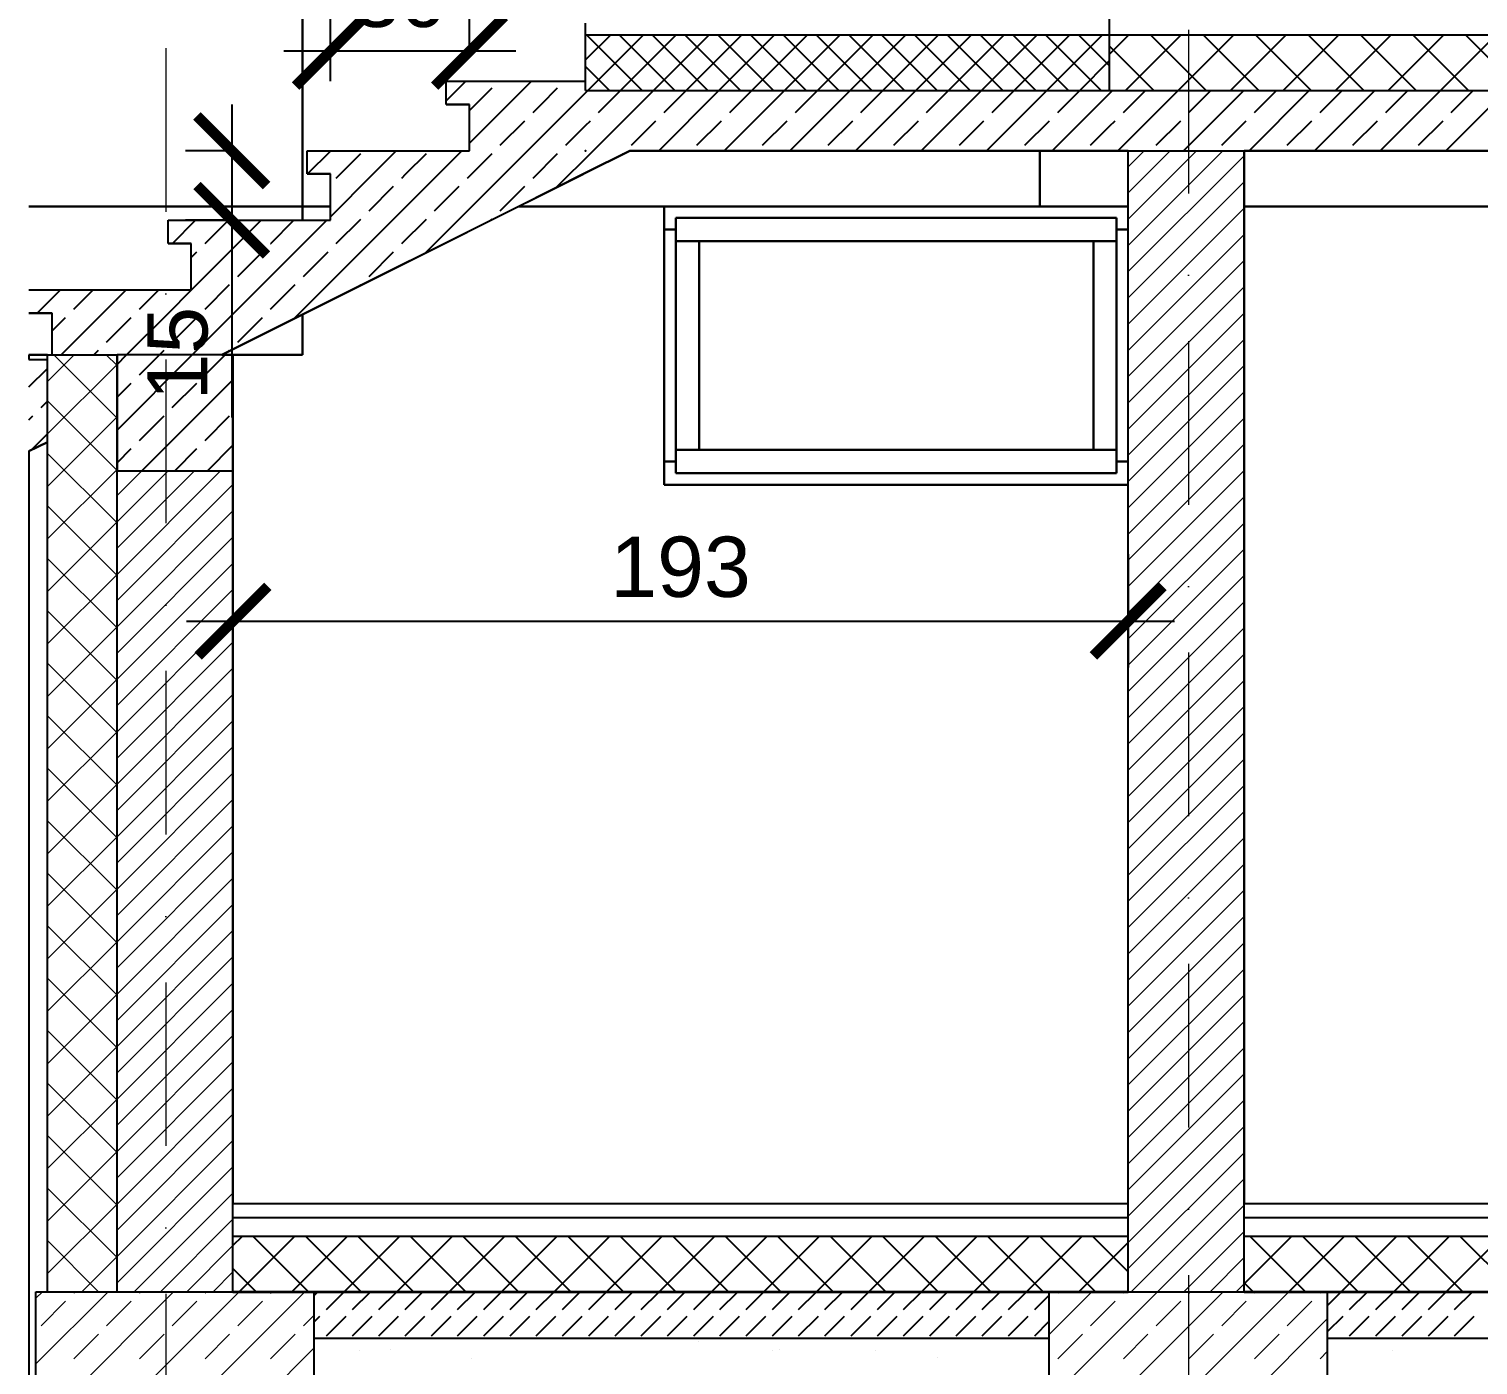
# Model space of a CAD drawing. Header units: millimetres. Extents: x 4647 to 73915, y -13612 to -8141.
# Drawn here: x 6410.4 to 6722.8, y -11368.4 to -11080.3 of the extents above; entities that cross this region are included whole.
import ezdxf
from ezdxf.enums import TextEntityAlignment as Align

# ---------------------------------------------------------------- set-up
doc = ezdxf.new("R2010")
doc.units = ezdxf.units.MM
doc.linetypes.add('Kropki i Kreski', pattern=[67.027776, 35.277777, -17.638888, 0, -14.111111])
for name, color, linetype in [('2D - Ogólne', 7, 'Continuous'), ('Columns', 7, 'Continuous'), ('Konstrukcja - Siatka mod', 7, 'Continuous'), ('Konstrukcja - wieńce', 7, 'Continuous'), ('Konstrukcja - Ściany zew', 7, 'Continuous'), ('Okna ArchiCADa', 7, 'Continuous'), ('Structural - Combined', 7, 'Continuous'), ('WIDOK', 7, 'Continuous')]:
    doc.layers.add(name, color=color, linetype=linetype)
doc.layers.add('a_wymiary', color=250, linetype='Continuous', lineweight=9)
doc.layers.add('Konstrukcja - Siatka mod_Nr_Pióra__1', color=7, linetype='Continuous', lineweight=5)
doc.layers.add('Konstrukcja - Siatka mod_Nr_Pióra__4', color=7, linetype='Continuous', lineweight=5, true_color=0x029e21)
doc.styles.add('GENERATED_STYLE_1', font='arialbd.ttf')
doc.styles.get("Standard").update_dxf_attribs({"font": 'arial.ttf'})
doc.dimstyles.new('1-100', dxfattribs={"dimtxt": 13, "dimasz": 15, "dimexe": 10, "dimexo": 20, "dimgap": 5, "dimtad": 1, "dimdec": 1, "dimrnd": 0.5, "dimtxsty": 'Standard', "dimblk": 'ARCHTICK', "dimcen": 0.09, "dimdle": 10, "dimadec": 0, "dimazin": 0, "dimtfac": 1, "dimtdec": 1, "dimtofl": 0, "dimtmove": 0, "dimatfit": 3, "dimfxl": 10, "dimfxlon": 1, "dimtolj": 1, "dimtzin": 0, "dimarcsym": 0})

# ---------------------------------------------------------------- blocks, each defined once
blk = doc.blocks.new('Standardowy znacznik siatki')
at = {"layer": 'Konstrukcja - Siatka mod_Nr_Pióra__4', "linetype": 'Kropki i Kreski'}
blk.add_line((272.51, 0), (1529.18, 0), dxfattribs=at)
at = {"layer": 'Konstrukcja - Siatka mod_Nr_Pióra__1', "style": 'GENERATED_STYLE_1'}
blk.add_attdef('AC_MarkerText_1', text='', height=18, dxfattribs=at).set_placement((-28.23, -13.29), align=Align.BOTTOM_LEFT)
blk = doc.blocks.new('Standardowy znacznik siatki_2')
at = {"layer": 'Konstrukcja - Siatka mod_Nr_Pióra__4', "linetype": 'Kropki i Kreski'}
blk.add_line((268.51, 0), (1533.18, 0), dxfattribs=at)
at = {"layer": 'Konstrukcja - Siatka mod_Nr_Pióra__1', "style": 'GENERATED_STYLE_1'}
blk.add_attdef('AC_MarkerText_1', text='', height=18, dxfattribs=at).set_placement((-28.89, -13.29), align=Align.BOTTOM_LEFT)
blk = doc.blocks.new('_ArchTick')
at = {"color": 0, "linetype": 'ByBlock', "const_width": 0.15}
blk.add_lwpolyline([(-0.5, -0.5), (0.5, 0.5)], dxfattribs=at)
blk = doc.blocks.new('*D846')
at = {"layer": 'a_wymiary', "color": 0, "lineweight": -2, "transparency": 16777216}
for p, q in [((6415.4, -11077.21), (6415.4, -11047.21)), ((6505.4, -11077.21), (6505.4, -11047.21)), ((6405.4, -11057.21), (6515.4, -11057.21))]:
    blk.add_line(p, q, dxfattribs=at)
at = {"layer": 'DEFPOINTS', "color": 0, "transparency": 16777216}
for p in [(6505.4, -11057.21), (6505.4, -11106.57), (6415.4, -11150.57)]:
    blk.add_point(p, dxfattribs=at)
at = {"layer": 'a_wymiary', "color": 0, "lineweight": -2, "transparency": 16777216, "xscale": 15, "yscale": 15, "zscale": 15, "rotation": 180}
blk.add_blockref('_ArchTick', (6415.4, -11057.21), dxfattribs=at)
at = {"layer": 'a_wymiary', "color": 0, "lineweight": -2, "transparency": 16777216, "xscale": 15, "yscale": 15, "zscale": 15}
blk.add_blockref('_ArchTick', (6505.4, -11057.21), dxfattribs=at)
at = {"layer": 'a_wymiary', "color": 0, "transparency": 16777216, "insert": (6460.4, -11045.57), "char_height": 13, "attachment_point": 5}
blk.add_mtext('\\A1;90', dxfattribs=at)
blk = doc.blocks.new('*D847')
at = {"layer": 'a_wymiary', "color": 0, "lineweight": -2, "transparency": 16777216}
for p, q in [((6377.37, -11081.57), (6377.37, -11146.57)), ((6397.37, -11091.57), (6367.37, -11091.57)), ((6390.4, -11136.57), (6367.37, -11136.57))]:
    blk.add_line(p, q, dxfattribs=at)
at = {"layer": 'DEFPOINTS', "color": 0, "transparency": 16777216}
for p in [(6500.4, -11091.57), (6377.37, -11136.57), (6410.4, -11136.57)]:
    blk.add_point(p, dxfattribs=at)
at = {"layer": 'a_wymiary', "color": 0, "lineweight": -2, "transparency": 16777216, "xscale": 15, "yscale": 15, "zscale": 15}
for p, rotation in [((6377.37, -11091.57), 90), ((6377.37, -11136.57), 270)]:
    blk.add_blockref('_ArchTick', p, dxfattribs=dict(at, rotation=rotation))
at = {"layer": 'a_wymiary', "color": 0, "transparency": 16777216, "insert": (6365.76, -11114.07), "char_height": 13, "attachment_point": 5, "rotation": 90}
blk.add_mtext('\\A1;45', dxfattribs=at)
blk = doc.blocks.new('*D848')
at = {"layer": 'a_wymiary', "color": 0, "lineweight": -2, "transparency": 16777216}
for p, q in [((6505.4, -11043.43), (6505.4, -11013.43)), ((6647.4, -11043.43), (6647.4, -11013.43)), ((6495.4, -11023.43), (6657.4, -11023.43))]:
    blk.add_line(p, q, dxfattribs=at)
at = {"layer": 'DEFPOINTS', "color": 0, "transparency": 16777216}
for p in [(6647.4, -11023.43), (6505.4, -11096.57), (6647.4, -11106.57)]:
    blk.add_point(p, dxfattribs=at)
at = {"layer": 'a_wymiary', "color": 0, "lineweight": -2, "transparency": 16777216, "xscale": 15, "yscale": 15, "zscale": 15, "rotation": 180}
blk.add_blockref('_ArchTick', (6505.4, -11023.43), dxfattribs=at)
at = {"layer": 'a_wymiary', "color": 0, "lineweight": -2, "transparency": 16777216, "xscale": 15, "yscale": 15, "zscale": 15}
blk.add_blockref('_ArchTick', (6647.4, -11023.43), dxfattribs=at)
at = {"layer": 'a_wymiary', "color": 0, "transparency": 16777216, "insert": (6576.4, -11011.91), "char_height": 13, "attachment_point": 5}
blk.add_mtext('\\A1;142', dxfattribs=at)
blk = doc.blocks.new('*D849')
at = {"layer": 'a_wymiary', "color": 0, "lineweight": -2, "transparency": 16777216}
for p, q in [((6647.4, -11193.57), (6647.4, -11218)), ((6454.4, -11195.57), (6454.4, -11218)), ((6444.4, -11208), (6657.4, -11208))]:
    blk.add_line(p, q, dxfattribs=at)
at = {"layer": 'DEFPOINTS', "color": 0, "transparency": 16777216}
for p in [(6647.4, -11173.57), (6454.4, -11175.57), (6647.4, -11208)]:
    blk.add_point(p, dxfattribs=at)
at = {"layer": 'a_wymiary', "color": 0, "lineweight": -2, "transparency": 16777216, "xscale": 15, "yscale": 15, "zscale": 15, "rotation": 180}
blk.add_blockref('_ArchTick', (6454.4, -11208), dxfattribs=at)
at = {"layer": 'a_wymiary', "color": 0, "lineweight": -2, "transparency": 16777216, "xscale": 15, "yscale": 15, "zscale": 15}
blk.add_blockref('_ArchTick', (6647.4, -11208), dxfattribs=at)
at = {"layer": 'a_wymiary', "color": 0, "transparency": 16777216, "insert": (6550.9, -11196.36), "char_height": 13, "attachment_point": 5}
blk.add_mtext('\\A1;193', dxfattribs=at)
blk = doc.blocks.new('*D850')
at = {"layer": 'a_wymiary', "color": 0, "lineweight": -2, "transparency": 16777216}
for p, q in [((6475.4, -11091.57), (6475.4, -11075.13)), ((6505.4, -11086.57), (6505.4, -11075.13)), ((6515.4, -11085.13), (6465.4, -11085.13))]:
    blk.add_line(p, q, dxfattribs=at)
at = {"layer": 'DEFPOINTS', "color": 0, "transparency": 16777216}
for p in [(6475.4, -11085.13), (6505.4, -11106.57), (6475.4, -11111.57)]:
    blk.add_point(p, dxfattribs=at)
at = {"layer": 'a_wymiary', "color": 0, "lineweight": -2, "transparency": 16777216, "xscale": 15, "yscale": 15, "zscale": 15, "rotation": 180}
blk.add_blockref('_ArchTick', (6475.4, -11085.13), dxfattribs=at)
at = {"layer": 'a_wymiary', "color": 0, "lineweight": -2, "transparency": 16777216, "xscale": 15, "yscale": 15, "zscale": 15}
blk.add_blockref('_ArchTick', (6505.4, -11085.13), dxfattribs=at)
at = {"layer": 'a_wymiary', "color": 0, "transparency": 16777216, "insert": (6490.4, -11073.48), "char_height": 13, "attachment_point": 5}
blk.add_mtext('\\A1;30', dxfattribs=at)
blk = doc.blocks.new('*D851')
at = {"layer": 'a_wymiary', "color": 0, "lineweight": -2, "transparency": 16777216}
for p, q in [((6454.14, -11096.57), (6454.14, -11121.57)), ((6454.14, -11106.57), (6444.14, -11106.57)), ((6454.14, -11121.57), (6444.14, -11121.57)), ((6454.14, -11121.57), (6454.14, -11164.06))]:
    blk.add_line(p, q, dxfattribs=at)
at = {"layer": 'DEFPOINTS', "color": 0, "transparency": 16777216}
for p in [(6470.4, -11106.57), (6454.14, -11121.57), (6470.4, -11121.57)]:
    blk.add_point(p, dxfattribs=at)
at = {"layer": 'a_wymiary', "color": 0, "lineweight": -2, "transparency": 16777216, "xscale": 15, "yscale": 15, "zscale": 15}
for p, rotation in [((6454.14, -11106.57), 90), ((6454.14, -11121.57), 270)]:
    blk.add_blockref('_ArchTick', p, dxfattribs=dict(at, rotation=rotation))
at = {"layer": 'a_wymiary', "color": 0, "transparency": 16777216, "insert": (6442.5, -11150.32), "char_height": 13, "attachment_point": 5, "rotation": 90}
blk.add_mtext('\\A1;15', dxfattribs=at)

msp = doc.modelspace()

# ---------------------------------------------------------------- linework, layer by layer
for p, q in [((6469.4, -11118.57), (6469.4, -11018.19)), ((6469.4, -11018.19), (6469.4, -11118.57)), ((6530.4, -11091.57), (6530.4, -11079.07)), ((6500.4, -11096.57), (6500.4, -11091.57)), ((6500.4, -11091.57), (6530.4, -11091.57)), ((6505.4, -11096.57), (6500.4, -11096.57)), ((6505.4, -11106.57), (6505.4, -11096.57)), ((6470.4, -11111.57), (6470.4, -11106.57)), ((6470.4, -11106.57), (6505.4, -11106.57)), ((6540, -11106.57), (6530.4, -11111.37)), ((6628.4, -11106.57), (6540, -11106.57)), ((6628.4, -11118.57), (6628.4, -11106.57)), ((6647.4, -11106.57), (6628.4, -11106.57)), ((6628.4, -11106.57), (6628.4, -11118.57)), ((6647.4, -11118.57), (6647.4, -11106.57)), ((7374.4, -11106.57), (6672.4, -11106.57)), ((6672.4, -11106.57), (6672.4, -11118.57)), ((6475.4, -11111.57), (6470.4, -11111.57)), ((6475.4, -11118.57), (6475.4, -11111.57)), ((6530.4, -11111.37), (6516, -11118.57)), ((6410.4, -11118.57), (6469.4, -11118.57)), ((6469.4, -11118.57), (6410.4, -11118.57)), ((6469.4, -11121.57), (6469.4, -11118.57)), ((6469.4, -11118.57), (6475.4, -11118.57)), ((6516, -11118.57), (6469.4, -11141.87)), ((6475.4, -11118.57), (6469.4, -11118.57)), ((6469.4, -11118.57), (6469.4, -11121.57)), ((6475.4, -11121.57), (6475.4, -11118.57)), ((6516, -11118.57), (6628.4, -11118.57)), ((6547.4, -11118.57), (6516, -11118.57)), ((6547.4, -11178.57), (6547.4, -11118.57)), ((6647.4, -11118.57), (6547.4, -11118.57)), ((6547.4, -11118.57), (6547.4, -11123.57)), ((6628.4, -11118.57), (6647.4, -11118.57)), ((6647.4, -11123.57), (6647.4, -11118.57)), ((6672.4, -11118.57), (7374.4, -11118.57)), ((6672.4, -11118.57), (6672.4, -11333.57)), ((6864.41, -11118.57), (6672.4, -11118.57)), ((6440.4, -11126.57), (6440.4, -11121.57)), ((6440.4, -11121.57), (6469.4, -11121.57)), ((6469.4, -11121.57), (6475.4, -11121.57)), ((6549.9, -11123.57), (6549.9, -11121.07)), ((6549.9, -11121.07), (6644.9, -11121.07)), ((6644.9, -11121.07), (6549.9, -11121.07)), ((6549.9, -11121.07), (6549.9, -11126.07)), ((6644.9, -11121.07), (6644.9, -11123.57)), ((6644.9, -11126.07), (6644.9, -11121.07)), ((6549.9, -11123.57), (6547.4, -11123.57)), ((6547.4, -11123.57), (6547.4, -11173.57)), ((6547.4, -11123.57), (6549.9, -11123.57)), ((6549.9, -11173.57), (6549.9, -11123.57)), ((6644.9, -11123.57), (6644.9, -11173.57)), ((6647.4, -11123.57), (6644.9, -11123.57)), ((6644.9, -11123.57), (6647.4, -11123.57)), ((6647.4, -11173.57), (6647.4, -11123.57)), ((6445.4, -11126.57), (6440.4, -11126.57)), ((6445.4, -11136.57), (6445.4, -11126.57)), ((6554.9, -11126.07), (6549.9, -11126.07)), ((6549.9, -11126.07), (6549.9, -11171.07)), ((6549.9, -11126.07), (6554.9, -11126.07)), ((6554.9, -11171.07), (6554.9, -11126.07)), ((6554.9, -11126.07), (6639.9, -11126.07)), ((6639.9, -11126.07), (6554.9, -11126.07)), ((6554.9, -11126.07), (6554.9, -11171.07)), ((6644.9, -11126.07), (6639.9, -11126.07)), ((6639.9, -11126.07), (6639.9, -11171.07)), ((6639.9, -11126.07), (6644.9, -11126.07)), ((6639.9, -11171.07), (6639.9, -11126.07)), ((6644.9, -11171.07), (6644.9, -11126.07)), ((6410.4, -11136.57), (6445.4, -11136.57)), ((6415.4, -11141.57), (6410.4, -11141.57)), ((6415.4, -11150.57), (6415.4, -11141.57)), ((6469.4, -11141.87), (6452, -11150.57)), ((6469.4, -11150.57), (6469.4, -11141.87)), ((6469.4, -11141.87), (6469.4, -11150.57)), ((6410.4, -11150.57), (6415.4, -11150.57)), ((6414.4, -11150.57), (6410.42, -11150.57)), ((6410.42, -11150.57), (6410.42, -11151.57)), ((6410.42, -11151.57), (6414.4, -11151.57)), ((6414.4, -11151.57), (6414.4, -11150.57)), ((6454.4, -11150.57), (6429.4, -11150.57)), ((6429.4, -11150.57), (6429.4, -11175.57)), ((6452, -11150.57), (6469.4, -11150.57)), ((6469.4, -11150.57), (6454.4, -11150.57)), ((6454.4, -11150.57), (6454.4, -11333.57)), ((6454.4, -11175.57), (6454.4, -11150.57)), ((6414.4, -11169.37), (6410.42, -11171.36)), ((6410.42, -11171.36), (6410.42, -11382.57)), ((6414.4, -11352.57), (6414.4, -11169.37)), ((6549.9, -11171.07), (6554.9, -11171.07)), ((6554.9, -11171.07), (6549.9, -11171.07)), ((6549.9, -11171.07), (6549.9, -11176.07)), ((6639.9, -11171.07), (6554.9, -11171.07)), ((6554.9, -11171.07), (6639.9, -11171.07)), ((6639.9, -11171.07), (6644.9, -11171.07)), ((6644.9, -11171.07), (6639.9, -11171.07)), ((6644.9, -11176.07), (6644.9, -11171.07)), ((6547.4, -11173.57), (6549.9, -11173.57)), ((6549.9, -11173.57), (6547.4, -11173.57)), ((6547.4, -11173.57), (6547.4, -11178.57)), ((6549.9, -11176.07), (6549.9, -11173.57)), ((6644.9, -11173.57), (6647.4, -11173.57)), ((6647.4, -11173.57), (6644.9, -11173.57)), ((6644.9, -11173.57), (6644.9, -11176.07)), ((6647.4, -11178.57), (6647.4, -11173.57)), ((6429.4, -11175.57), (6454.4, -11175.57)), ((6644.9, -11176.07), (6549.9, -11176.07)), ((6549.9, -11176.07), (6644.9, -11176.07)), ((6647.4, -11178.57), (6547.4, -11178.57)), ((6547.4, -11178.57), (6647.4, -11178.57)), ((6647.4, -11333.57), (6647.4, -11178.57)), ((6454.4, -11333.57), (6647.4, -11333.57)), ((6672.4, -11333.57), (7374.4, -11333.57)), ((6411.9, -11382.57), (6411.9, -11352.57)), ((6411.9, -11352.57), (6414.4, -11352.57))]:
    msp.add_line(p, q)
at = {"layer": '2D - Ogólne', "color": 251, "lineweight": 20}
msp.add_line((6530.4, -11091.57), (6530.4, -11079.07), dxfattribs=at)
at = {"layer": 'Columns', "color": 251, "lineweight": 15}
for p, q in [((6469.4, -11118.57), (6469.4, -11018.19)), ((6469.4, -11121.57), (6469.4, -11118.57)), ((6469.4, -11150.57), (6469.4, -11141.87)), ((6410.42, -11150.57), (6414.4, -11150.57)), ((6454.4, -11150.57), (6469.4, -11150.57))]:
    msp.add_line(p, q, dxfattribs=at)
at = {"layer": 'Konstrukcja - wieńce', "color": 132, "lineweight": 20}
for p, q in [((6647.4, -11118.57), (6628.4, -11118.57)), ((7374.4, -11118.57), (6672.4, -11118.57))]:
    msp.add_line(p, q, dxfattribs=at)
at = {"layer": 'Konstrukcja - wieńce', "linetype": 'Continuous'}
for p, q in [((6429.4, -11152.64), (6431.48, -11150.57)), ((6429.4, -11166.79), (6445.62, -11150.57)), ((6434.23, -11154.89), (6438.55, -11150.57)), ((6448.38, -11154.89), (6452.69, -11150.57)), ((6434.77, -11175.57), (6454.4, -11155.93)), ((6429.4, -11159.72), (6432.47, -11156.65)), ((6441.31, -11161.96), (6446.61, -11156.65)), ((6434.23, -11169.03), (6439.54, -11163.72)), ((6448.38, -11169.03), (6453.68, -11163.72)), ((6429.4, -11173.86), (6432.47, -11170.8)), ((6441.84, -11175.57), (6446.61, -11170.8)), ((6448.91, -11175.57), (6454.4, -11170.07))]:
    msp.add_line(p, q, dxfattribs=at)
at = {"layer": 'Konstrukcja - wieńce'}
for p, q in [((6429.4, -11175.57), (6429.4, -11150.57)), ((6452, -11150.57), (6454.4, -11150.57)), ((6454.4, -11175.57), (6454.4, -11150.57)), ((6429.4, -11175.57), (6454.4, -11175.57))]:
    msp.add_line(p, q, dxfattribs=at)
at = {"layer": 'Konstrukcja - Ściany zew', "color": 251, "lineweight": 15}
for p, q in [((6628.4, -11118.57), (6628.4, -11106.57)), ((6469.4, -11118.57), (6475.4, -11118.57)), ((6516, -11118.57), (6628.4, -11118.57))]:
    msp.add_line(p, q, dxfattribs=at)
at = {"layer": 'Konstrukcja - Ściany zew', "color": 251, "linetype": 'Continuous', "lineweight": 15}
for p, q in [((6647.4, -11110.01), (6650.84, -11106.57)), ((6647.4, -11115.67), (6656.5, -11106.57)), ((6647.4, -11121.33), (6662.16, -11106.57)), ((6647.4, -11126.98), (6667.81, -11106.57)), ((6647.4, -11132.64), (6672.4, -11107.64)), ((6647.4, -11138.3), (6672.4, -11113.3)), ((6647.4, -11143.95), (6672.4, -11118.95)), ((6647.4, -11149.61), (6672.4, -11124.61)), ((6647.4, -11155.27), (6672.4, -11130.27)), ((6647.4, -11160.92), (6672.4, -11135.92)), ((6647.4, -11166.58), (6672.4, -11141.58)), ((6647.4, -11172.24), (6672.4, -11147.24)), ((6414.4, -11156.33), (6420.17, -11150.57)), ((6414.4, -11167.64), (6429.4, -11152.64)), ((6429.4, -11164.2), (6415.78, -11150.57)), ((6429.4, -11152.88), (6427.09, -11150.57)), ((6647.4, -11177.89), (6672.4, -11152.89)), ((6647.4, -11183.55), (6672.4, -11158.55)), ((6429.4, -11175.51), (6414.4, -11160.51)), ((6414.4, -11178.96), (6429.4, -11163.96)), ((6647.4, -11189.21), (6672.4, -11164.21)), ((6429.4, -11186.83), (6414.4, -11171.83)), ((6647.4, -11194.86), (6672.4, -11169.86)), ((6414.4, -11190.27), (6429.4, -11175.27)), ((6429.4, -11180.93), (6434.77, -11175.57)), ((6429.4, -11186.59), (6440.42, -11175.57)), ((6429.4, -11192.24), (6446.08, -11175.57)), ((6429.4, -11197.9), (6451.74, -11175.57)), ((6647.4, -11200.52), (6672.4, -11175.52)), ((6429.4, -11203.56), (6454.4, -11178.56)), ((6647.4, -11206.18), (6672.4, -11181.18)), ((6429.4, -11198.14), (6414.4, -11183.14)), ((6429.4, -11209.21), (6454.4, -11184.21)), ((6414.4, -11201.59), (6429.4, -11186.59)), ((6647.4, -11211.84), (6672.4, -11186.84)), ((6429.4, -11214.87), (6454.4, -11189.87)), ((6647.4, -11217.49), (6672.4, -11192.49)), ((6429.4, -11209.45), (6414.4, -11194.45)), ((6429.4, -11220.53), (6454.4, -11195.53)), ((6414.4, -11212.9), (6429.4, -11197.9)), ((6647.4, -11223.15), (6672.4, -11198.15)), ((6429.4, -11226.18), (6454.4, -11201.18)), ((6429.4, -11220.77), (6414.4, -11205.77)), ((6647.4, -11228.81), (6672.4, -11203.81)), ((6414.4, -11224.21), (6429.4, -11209.21)), ((6429.4, -11231.84), (6454.4, -11206.84)), ((6647.4, -11234.46), (6672.4, -11209.46)), ((6429.4, -11237.5), (6454.4, -11212.5)), ((6647.4, -11240.12), (6672.4, -11215.12)), ((6429.4, -11232.08), (6414.4, -11217.08)), ((6429.4, -11243.15), (6454.4, -11218.15)), ((6414.4, -11235.53), (6429.4, -11220.53)), ((6647.4, -11245.78), (6672.4, -11220.78)), ((6429.4, -11248.81), (6454.4, -11223.81)), ((6429.4, -11243.39), (6414.4, -11228.39)), ((6647.4, -11251.43), (6672.4, -11226.43)), ((6429.4, -11254.47), (6454.4, -11229.47)), ((6414.4, -11246.84), (6429.4, -11231.84)), ((6647.4, -11257.09), (6672.4, -11232.09)), ((6429.4, -11260.12), (6454.4, -11235.12)), ((6647.4, -11262.75), (6672.4, -11237.75)), ((6429.4, -11254.71), (6414.4, -11239.71)), ((6429.4, -11265.78), (6454.4, -11240.78)), ((6414.4, -11258.15), (6429.4, -11243.15)), ((6647.4, -11268.4), (6672.4, -11243.4)), ((6429.4, -11271.44), (6454.4, -11246.44)), ((6647.4, -11274.06), (6672.4, -11249.06)), ((6429.4, -11266.02), (6414.4, -11251.02)), ((6429.4, -11277.1), (6454.4, -11252.1)), ((6414.4, -11269.47), (6429.4, -11254.47)), ((6647.4, -11279.72), (6672.4, -11254.72)), ((6429.4, -11282.75), (6454.4, -11257.75)), ((6429.4, -11277.34), (6414.4, -11262.34)), ((6647.4, -11285.37), (6672.4, -11260.37)), ((6414.4, -11280.78), (6429.4, -11265.78)), ((6429.4, -11288.41), (6454.4, -11263.41)), ((6647.4, -11291.03), (6672.4, -11266.03)), ((6429.4, -11294.07), (6454.4, -11269.07)), ((6647.4, -11296.69), (6672.4, -11271.69)), ((6429.4, -11288.65), (6414.4, -11273.65)), ((6429.4, -11299.72), (6454.4, -11274.72)), ((6414.4, -11292.1), (6429.4, -11277.1)), ((6647.4, -11302.34), (6672.4, -11277.34)), ((6429.4, -11305.38), (6454.4, -11280.38)), ((6647.4, -11308), (6672.4, -11283)), ((6429.4, -11299.96), (6414.4, -11284.96)), ((6429.4, -11311.04), (6454.4, -11286.04)), ((6414.4, -11303.41), (6429.4, -11288.41)), ((6647.4, -11313.66), (6672.4, -11288.66)), ((6429.4, -11316.69), (6454.4, -11291.69)), ((6429.4, -11311.28), (6414.4, -11296.28)), ((6647.4, -11319.32), (6672.4, -11294.32)), ((6414.4, -11314.72), (6429.4, -11299.72)), ((6429.4, -11322.35), (6454.4, -11297.35)), ((6647.4, -11324.97), (6672.4, -11299.97)), ((6429.4, -11328.01), (6454.4, -11303.01)), ((6647.4, -11330.63), (6672.4, -11305.63)), ((6429.4, -11322.59), (6414.4, -11307.59)), ((6429.4, -11333.66), (6454.4, -11308.66)), ((6414.4, -11326.04), (6429.4, -11311.04)), ((6647.4, -11336.29), (6672.4, -11311.29)), ((6429.4, -11339.32), (6454.4, -11314.32)), ((6429.4, -11333.9), (6414.4, -11318.9)), ((6647.4, -11341.94), (6672.4, -11316.94)), ((6429.4, -11344.98), (6454.4, -11319.98)), ((6414.4, -11337.35), (6429.4, -11322.35)), ((6647.4, -11347.6), (6672.4, -11322.6)), ((6429.4, -11350.63), (6454.4, -11325.63)), ((6648.09, -11352.57), (6672.4, -11328.26)), ((6429.4, -11345.22), (6414.4, -11330.22)), ((6433.13, -11352.57), (6454.4, -11331.29)), ((6414.4, -11348.66), (6429.4, -11333.66)), ((6653.74, -11352.57), (6672.4, -11333.91)), ((6438.78, -11352.57), (6454.4, -11336.95)), ((6659.4, -11352.57), (6672.4, -11339.57)), ((6425.44, -11352.57), (6414.4, -11341.53)), ((6444.44, -11352.57), (6454.4, -11342.61)), ((6421.81, -11352.57), (6429.4, -11344.98)), ((6665.06, -11352.57), (6672.4, -11345.23)), ((6450.1, -11352.57), (6454.4, -11348.26)), ((6411.9, -11353.99), (6413.33, -11352.57)), ((6411.9, -11368.13), (6427.47, -11352.57)), ((6411.9, -11382.28), (6441.61, -11352.57)), ((6420.09, -11352.88), (6420.4, -11352.57)), ((6425.75, -11382.57), (6455.75, -11352.57)), ((6434.23, -11352.88), (6434.54, -11352.57)), ((6439.9, -11382.57), (6469.9, -11352.57)), ((6448.38, -11352.88), (6448.68, -11352.57)), ((6462.52, -11352.88), (6462.83, -11352.57)), ((6630.39, -11361.78), (6639.6, -11352.57)), ((6630.39, -11375.92), (6653.74, -11352.57)), ((6632.22, -11352.88), (6632.53, -11352.57)), ((6637.89, -11382.57), (6667.89, -11352.57)), ((6646.37, -11352.88), (6646.67, -11352.57)), ((6652.03, -11382.57), (6682.03, -11352.57)), ((6660.51, -11352.88), (6660.82, -11352.57)), ((6670.72, -11352.57), (6672.4, -11350.88)), ((6674.65, -11352.88), (6674.96, -11352.57)), ((6688.79, -11352.88), (6689.1, -11352.57)), ((6413.02, -11359.95), (6418.32, -11354.64)), ((6427.16, -11359.95), (6432.47, -11354.64)), ((6441.31, -11359.95), (6446.61, -11354.64)), ((6455.45, -11359.95), (6460.75, -11354.64)), ((6630.39, -11354.71), (6630.46, -11354.64)), ((6639.3, -11359.95), (6644.6, -11354.64)), ((6653.44, -11359.95), (6658.74, -11354.64)), ((6667.58, -11359.95), (6672.88, -11354.64)), ((6681.72, -11359.95), (6687.03, -11354.64)), ((6469.59, -11359.95), (6471.9, -11357.63)), ((6666.17, -11382.57), (6690.39, -11358.35)), ((6420.09, -11367.02), (6425.4, -11361.71)), ((6434.23, -11367.02), (6439.54, -11361.71)), ((6448.38, -11367.02), (6453.68, -11361.71)), ((6462.52, -11367.02), (6467.82, -11361.71)), ((6632.22, -11367.02), (6637.53, -11361.71)), ((6646.37, -11367.02), (6651.67, -11361.71)), ((6660.51, -11367.02), (6665.81, -11361.71)), ((6674.65, -11367.02), (6679.95, -11361.71)), ((6454.04, -11382.57), (6471.9, -11364.7)), ((6688.79, -11367.02), (6690.39, -11365.42))]:
    msp.add_line(p, q, dxfattribs=at)
at = {"layer": 'Konstrukcja - Ściany zew'}
for p, q in [((6647.4, -11106.57), (6672.4, -11106.57)), ((6647.4, -11352.57), (6647.4, -11106.57)), ((6672.4, -11352.57), (6672.4, -11106.57)), ((6414.4, -11150.57), (6429.4, -11150.57)), ((6414.4, -11352.57), (6414.4, -11150.57)), ((6429.4, -11175.57), (6429.4, -11150.57)), ((6429.4, -11352.57), (6429.4, -11150.57)), ((6429.4, -11175.57), (6429.4, -11150.57)), ((6429.4, -11175.57), (6454.4, -11175.57)), ((6429.4, -11352.57), (6429.4, -11175.57)), ((6454.4, -11352.57), (6454.4, -11175.57)), ((6411.9, -11382.57), (6411.9, -11352.57)), ((6411.9, -11352.57), (6471.9, -11352.57)), ((6414.4, -11352.57), (6429.4, -11352.57)), ((6429.4, -11352.57), (6454.4, -11352.57)), ((6471.9, -11382.57), (6471.9, -11352.57)), ((6630.39, -11352.57), (6690.39, -11352.57)), ((6630.39, -11382.57), (6630.39, -11352.57)), ((6647.4, -11352.57), (6672.4, -11352.57)), ((6690.39, -11382.57), (6690.39, -11352.57))]:
    msp.add_line(p, q, dxfattribs=at)
at = {"layer": 'Okna ArchiCADa', "color": 251, "lineweight": 15}
for p, q in [((6547.4, -11178.57), (6547.4, -11118.57)), ((6647.4, -11178.57), (6547.4, -11178.57))]:
    msp.add_line(p, q, dxfattribs=at)
at = {"layer": 'Okna ArchiCADa', "color": 30, "lineweight": 18}
for p, q in [((6549.9, -11126.07), (6549.9, -11121.07)), ((6549.9, -11121.07), (6644.9, -11121.07)), ((6644.9, -11121.07), (6644.9, -11126.07)), ((6549.9, -11171.07), (6549.9, -11126.07)), ((6639.9, -11126.07), (6554.9, -11126.07)), ((6554.9, -11126.07), (6554.9, -11171.07)), ((6639.9, -11171.07), (6639.9, -11126.07)), ((6644.9, -11126.07), (6644.9, -11171.07)), ((6549.9, -11176.07), (6549.9, -11171.07)), ((6554.9, -11171.07), (6639.9, -11171.07)), ((6644.9, -11171.07), (6644.9, -11176.07)), ((6644.9, -11176.07), (6549.9, -11176.07))]:
    msp.add_line(p, q, dxfattribs=at)
at = {"layer": 'Structural - Combined', "linetype": 'Continuous'}
for p, q in [((6500.4, -11095.79), (6504.62, -11091.57)), ((6506.69, -11096.57), (6510.25, -11093.01)), ((6513.77, -11096.57), (6518.77, -11091.57)), ((6520.84, -11096.57), (6524.39, -11093.01)), ((6527.91, -11096.57), (6530.4, -11094.07)), ((6495.81, -11128.66), (6527.91, -11096.57)), ((6505.4, -11104.93), (6513.77, -11096.57)), ((6505.4, -11097.86), (6506.69, -11096.57)), ((6519.09, -11098.32), (6520.84, -11096.57)), ((6512.02, -11105.39), (6517.32, -11100.09)), ((6526.16, -11105.39), (6530.4, -11101.14)), ((6470.48, -11111.57), (6475.48, -11106.57)), ((6484.62, -11111.57), (6489.62, -11106.57)), ((6498.77, -11111.57), (6503.77, -11106.57)), ((6524.1, -11114.52), (6532.05, -11106.57)), ((6477.55, -11111.57), (6481.96, -11107.16)), ((6491.69, -11111.57), (6496.11, -11107.16)), ((6504.95, -11112.46), (6510.25, -11107.16)), ((6519.09, -11112.46), (6524.39, -11107.16)), ((6538.24, -11107.45), (6538.53, -11107.16)), ((6467.53, -11142.8), (6498.77, -11111.57)), ((6475.4, -11120.79), (6484.62, -11111.57)), ((6476.66, -11112.46), (6477.55, -11111.57)), ((6490.8, -11112.46), (6491.69, -11111.57)), ((6483.73, -11119.53), (6489.04, -11114.23)), ((6497.87, -11119.53), (6503.18, -11114.23)), ((6512.02, -11119.53), (6517.32, -11114.23)), ((6441.34, -11126.57), (6446.34, -11121.57)), ((6448.41, -11126.57), (6453.41, -11121.57)), ((6455.48, -11126.57), (6460.48, -11121.57)), ((6462.55, -11126.57), (6467.55, -11121.57)), ((6469.62, -11126.57), (6474.62, -11121.57)), ((6476.66, -11126.6), (6481.96, -11121.3)), ((6490.8, -11126.6), (6496.11, -11121.3)), ((6509.96, -11121.59), (6510.25, -11121.3)), ((6445.4, -11136.64), (6455.48, -11126.57)), ((6445.4, -11129.57), (6446.61, -11128.37)), ((6445.62, -11150.57), (6469.62, -11126.57)), ((6448.38, -11126.6), (6448.41, -11126.57)), ((6455.45, -11133.67), (6460.75, -11128.37)), ((6462.52, -11126.6), (6462.55, -11126.57)), ((6469.59, -11133.67), (6474.89, -11128.37)), ((6483.73, -11133.67), (6489.04, -11128.37)), ((6412.2, -11141.57), (6417.2, -11136.57)), ((6420.09, -11140.74), (6424.27, -11136.57)), ((6426.34, -11141.57), (6431.34, -11136.57)), ((6434.23, -11140.74), (6438.41, -11136.57)), ((6440.48, -11141.57), (6445.4, -11136.64)), ((6448.38, -11140.74), (6453.68, -11135.44)), ((6462.52, -11140.74), (6467.82, -11135.44)), ((6481.67, -11135.73), (6481.96, -11135.44)), ((6415.4, -11145.43), (6418.32, -11142.51)), ((6417.34, -11150.57), (6426.34, -11141.57)), ((6427.16, -11147.81), (6432.47, -11142.51)), ((6431.48, -11150.57), (6440.48, -11141.57)), ((6441.31, -11147.81), (6446.61, -11142.51)), ((6455.45, -11147.81), (6460.75, -11142.51)), ((6424.41, -11150.57), (6425.4, -11149.58)), ((6438.55, -11150.57), (6439.54, -11149.58)), ((6453.39, -11149.88), (6453.68, -11149.58)), ((6410.4, -11157.5), (6414.4, -11153.5)), ((6413.02, -11161.96), (6414.4, -11160.57)), ((6410.4, -11164.57), (6411.25, -11163.72)), ((6410.96, -11171.09), (6414.4, -11167.64))]:
    msp.add_line(p, q, dxfattribs=at)
at = {"layer": 'Structural - Combined'}
for p, q in [((6500.4, -11091.57), (6530.4, -11091.57)), ((6500.4, -11096.57), (6500.4, -11091.57)), ((6530.4, -11093.57), (6530.4, -11091.57)), ((6500.4, -11096.57), (6505.4, -11096.57)), ((6505.4, -11106.57), (6505.4, -11096.57)), ((6470.4, -11106.57), (6505.4, -11106.57)), ((6470.4, -11111.57), (6470.4, -11106.57)), ((6539.7, -11106.72), (6540, -11106.57)), ((6530.4, -11111.37), (6539.7, -11106.72)), ((6470.4, -11111.57), (6475.4, -11111.57)), ((6475.4, -11121.57), (6475.4, -11111.57)), ((6505.4, -11123.87), (6529.61, -11111.76)), ((6529.61, -11111.76), (6530.4, -11111.37)), ((6440.4, -11121.57), (6475.4, -11121.57)), ((6440.4, -11126.57), (6440.4, -11121.57)), ((6475.4, -11138.87), (6504.45, -11124.34)), ((6504.45, -11124.34), (6505.4, -11123.87)), ((6440.4, -11126.57), (6445.4, -11126.57)), ((6445.4, -11136.57), (6445.4, -11126.57)), ((6410.4, -11136.57), (6445.4, -11136.57)), ((6452, -11150.57), (6474.45, -11139.34)), ((6474.45, -11139.34), (6475.4, -11138.87)), ((6410.4, -11141.57), (6415.4, -11141.57)), ((6415.4, -11150.57), (6415.4, -11141.57)), ((6410.4, -11151.57), (6414.4, -11151.57)), ((6414.4, -11169.37), (6414.4, -11151.57)), ((6415.4, -11150.57), (6429.4, -11150.57)), ((6410.4, -11171.37), (6414.4, -11169.37))]:
    msp.add_line(p, q, dxfattribs=at)
at = {"layer": 'WIDOK'}
for p, q in [((6643.4, -11081.57), (6643.4, -11076.07)), ((6530.4, -11081.57), (6530.4, -11079.07)), ((6530.4, -11093.57), (6530.4, -11081.57)), ((6530.4, -11081.57), (6643.4, -11081.57)), ((6530.4, -11081.57), (6643.4, -11081.57)), ((6643.4, -11081.57), (6643.4, -11079.07)), ((6643.4, -11093.57), (6643.4, -11081.57)), ((6643.4, -11081.57), (6827.4, -11081.57)), ((6643.4, -11081.57), (6827.4, -11081.57)), ((6643.4, -11093.57), (6643.4, -11081.57)), ((6530.4, -11093.57), (6643.4, -11093.57)), ((6530.4, -11093.57), (6643.4, -11093.57)), ((6643.4, -11093.57), (6827.4, -11093.57)), ((6643.4, -11093.57), (7374.4, -11093.57)), ((6540, -11106.57), (6643.4, -11106.57)), ((6643.4, -11106.57), (7374.4, -11106.57)), ((6454.4, -11333.57), (6647.4, -11333.57)), ((6454.4, -11336.57), (6454.4, -11333.57)), ((6647.4, -11336.57), (6647.4, -11333.57)), ((6672.4, -11333.57), (7410.4, -11333.57)), ((6672.4, -11336.57), (6672.4, -11333.57)), ((6454.4, -11340.57), (6454.4, -11336.57)), ((6454.4, -11336.57), (6647.4, -11336.57)), ((6454.4, -11336.57), (6647.4, -11336.57)), ((6647.4, -11340.57), (6647.4, -11336.57)), ((6672.4, -11340.57), (6672.4, -11336.57)), ((6672.4, -11336.57), (7410.4, -11336.57)), ((6672.4, -11336.57), (7410.4, -11336.57)), ((6454.4, -11340.57), (6647.4, -11340.57)), ((6454.4, -11352.57), (6454.4, -11340.57)), ((6454.4, -11340.57), (6647.4, -11340.57)), ((6647.4, -11352.57), (6647.4, -11340.57)), ((6672.4, -11340.57), (7410.4, -11340.57)), ((6672.4, -11352.57), (6672.4, -11340.57)), ((6672.4, -11340.57), (7410.4, -11340.57)), ((6471.9, -11352.57), (6630.39, -11352.57)), ((6471.9, -11362.57), (6471.9, -11352.57)), ((6630.39, -11362.57), (6630.39, -11352.57)), ((6690.39, -11352.57), (7356.9, -11352.57)), ((6690.39, -11362.57), (6690.39, -11352.57)), ((6471.9, -11362.57), (6630.39, -11362.57)), ((6471.9, -11382.57), (6471.9, -11362.57)), ((6471.9, -11362.57), (6630.39, -11362.57)), ((6630.39, -11382.57), (6630.39, -11362.57)), ((6690.39, -11362.57), (7356.9, -11362.57)), ((6690.39, -11382.57), (6690.39, -11362.57)), ((6690.39, -11362.57), (7356.9, -11362.57))]:
    msp.add_line(p, q, dxfattribs=at)
at = {"layer": 'WIDOK', "linetype": 'Continuous'}
for p, q in [((6530.4, -11087), (6535.84, -11081.57)), ((6542.62, -11093.57), (6530.62, -11081.57)), ((6530.91, -11093.57), (6542.91, -11081.57)), ((6549.69, -11093.57), (6537.69, -11081.57)), ((6537.98, -11093.57), (6549.98, -11081.57)), ((6556.77, -11093.57), (6544.77, -11081.57)), ((6545.05, -11093.57), (6557.05, -11081.57)), ((6563.84, -11093.57), (6551.84, -11081.57)), ((6552.12, -11093.57), (6564.12, -11081.57)), ((6570.91, -11093.57), (6558.91, -11081.57)), ((6559.19, -11093.57), (6571.19, -11081.57)), ((6577.98, -11093.57), (6565.98, -11081.57)), ((6566.26, -11093.57), (6578.26, -11081.57)), ((6585.05, -11093.57), (6573.05, -11081.57)), ((6573.33, -11093.57), (6585.33, -11081.57)), ((6592.12, -11093.57), (6580.12, -11081.57)), ((6580.4, -11093.57), (6592.4, -11081.57)), ((6599.19, -11093.57), (6587.19, -11081.57)), ((6587.48, -11093.57), (6599.48, -11081.57)), ((6606.26, -11093.57), (6594.26, -11081.57)), ((6594.55, -11093.57), (6606.55, -11081.57)), ((6613.33, -11093.57), (6601.33, -11081.57)), ((6601.62, -11093.57), (6613.62, -11081.57)), ((6620.4, -11093.57), (6608.4, -11081.57)), ((6608.69, -11093.57), (6620.69, -11081.57)), ((6627.48, -11093.57), (6615.48, -11081.57)), ((6615.76, -11093.57), (6627.76, -11081.57)), ((6634.55, -11093.57), (6622.55, -11081.57)), ((6622.83, -11093.57), (6634.83, -11081.57)), ((6641.62, -11093.57), (6629.62, -11081.57)), ((6629.9, -11093.57), (6641.9, -11081.57)), ((6643.4, -11088.28), (6636.69, -11081.57)), ((6643.4, -11085.73), (6647.56, -11081.57)), ((6646.87, -11093.57), (6658.87, -11081.57)), ((6664.25, -11093.57), (6652.25, -11081.57)), ((6658.19, -11093.57), (6670.19, -11081.57)), ((6675.56, -11093.57), (6663.56, -11081.57)), ((6669.5, -11093.57), (6681.5, -11081.57)), ((6686.87, -11093.57), (6674.87, -11081.57)), ((6680.81, -11093.57), (6692.81, -11081.57)), ((6698.19, -11093.57), (6686.19, -11081.57)), ((6692.13, -11093.57), (6704.13, -11081.57)), ((6709.5, -11093.57), (6697.5, -11081.57)), ((6703.44, -11093.57), (6715.44, -11081.57)), ((6720.81, -11093.57), (6708.81, -11081.57)), ((6714.75, -11093.57), (6726.75, -11081.57)), ((6732.13, -11093.57), (6720.13, -11081.57)), ((6652.93, -11093.57), (6643.4, -11084.04)), ((6636.97, -11093.57), (6643.4, -11087.14)), ((6535.55, -11093.57), (6530.4, -11088.42)), ((6530.4, -11094.07), (6530.91, -11093.57)), ((6532.05, -11106.57), (6545.05, -11093.57)), ((6533.23, -11098.32), (6537.98, -11093.57)), ((6546.19, -11106.57), (6559.19, -11093.57)), ((6547.37, -11098.32), (6552.12, -11093.57)), ((6560.33, -11106.57), (6573.33, -11093.57)), ((6561.51, -11098.32), (6566.26, -11093.57)), ((6574.48, -11106.57), (6587.48, -11093.57)), ((6575.66, -11098.32), (6580.4, -11093.57)), ((6588.62, -11106.57), (6601.62, -11093.57)), ((6589.8, -11098.32), (6594.55, -11093.57)), ((6602.76, -11106.57), (6615.76, -11093.57)), ((6603.94, -11098.32), (6608.69, -11093.57)), ((6616.9, -11106.57), (6629.9, -11093.57)), ((6618.08, -11098.32), (6622.83, -11093.57)), ((6632.22, -11098.32), (6636.97, -11093.57)), ((6643.4, -11094.21), (6644.04, -11093.57)), ((6645.19, -11106.57), (6658.19, -11093.57)), ((6646.37, -11098.32), (6651.12, -11093.57)), ((6659.33, -11106.57), (6672.33, -11093.57)), ((6660.51, -11098.32), (6665.26, -11093.57)), ((6673.47, -11106.57), (6686.47, -11093.57)), ((6674.65, -11098.32), (6679.4, -11093.57)), ((6687.61, -11106.57), (6700.61, -11093.57)), ((6688.79, -11098.32), (6693.54, -11093.57)), ((6701.75, -11106.57), (6714.75, -11093.57)), ((6702.94, -11098.32), (6707.68, -11093.57)), ((6715.9, -11106.57), (6728.9, -11093.57)), ((6717.08, -11098.32), (6721.83, -11093.57)), ((6631.04, -11106.57), (6643.4, -11094.21)), ((6530.4, -11101.14), (6531.46, -11100.09)), ((6540.3, -11105.39), (6545.6, -11100.09)), ((6554.44, -11105.39), (6559.75, -11100.09)), ((6568.58, -11105.39), (6573.89, -11100.09)), ((6582.73, -11105.39), (6588.03, -11100.09)), ((6596.87, -11105.39), (6602.17, -11100.09)), ((6611.01, -11105.39), (6616.31, -11100.09)), ((6625.15, -11105.39), (6630.46, -11100.09)), ((6643.4, -11101.28), (6644.6, -11100.09)), ((6653.44, -11105.39), (6658.74, -11100.09)), ((6667.58, -11105.39), (6672.88, -11100.09)), ((6681.72, -11105.39), (6687.03, -11100.09)), ((6695.86, -11105.39), (6701.17, -11100.09)), ((6710.01, -11105.39), (6715.31, -11100.09)), ((6639.3, -11105.39), (6643.4, -11101.28)), ((6454.4, -11342.61), (6456.44, -11340.57)), ((6455.75, -11352.57), (6467.75, -11340.57)), ((6470.7, -11352.57), (6458.7, -11340.57)), ((6467.07, -11352.57), (6479.07, -11340.57)), ((6482.01, -11352.57), (6470.01, -11340.57)), ((6478.38, -11352.57), (6490.38, -11340.57)), ((6493.32, -11352.57), (6481.32, -11340.57)), ((6489.7, -11352.57), (6501.7, -11340.57)), ((6504.64, -11352.57), (6492.64, -11340.57)), ((6501.01, -11352.57), (6513.01, -11340.57)), ((6515.95, -11352.57), (6503.95, -11340.57)), ((6512.32, -11352.57), (6524.32, -11340.57)), ((6527.27, -11352.57), (6515.27, -11340.57)), ((6523.64, -11352.57), (6535.64, -11340.57)), ((6538.58, -11352.57), (6526.58, -11340.57)), ((6534.95, -11352.57), (6546.95, -11340.57)), ((6549.89, -11352.57), (6537.89, -11340.57)), ((6546.26, -11352.57), (6558.26, -11340.57)), ((6561.21, -11352.57), (6549.21, -11340.57)), ((6557.58, -11352.57), (6569.58, -11340.57)), ((6572.52, -11352.57), (6560.52, -11340.57)), ((6568.89, -11352.57), (6580.89, -11340.57)), ((6583.83, -11352.57), (6571.83, -11340.57)), ((6580.21, -11352.57), (6592.21, -11340.57)), ((6595.15, -11352.57), (6583.15, -11340.57)), ((6591.52, -11352.57), (6603.52, -11340.57)), ((6606.46, -11352.57), (6594.46, -11340.57)), ((6602.83, -11352.57), (6614.83, -11340.57)), ((6617.78, -11352.57), (6605.78, -11340.57)), ((6614.15, -11352.57), (6626.15, -11340.57)), ((6629.09, -11352.57), (6617.09, -11340.57)), ((6625.46, -11352.57), (6637.46, -11340.57)), ((6640.4, -11352.57), (6628.4, -11340.57)), ((6647.4, -11348.25), (6639.72, -11340.57)), ((6672.4, -11350.88), (6682.72, -11340.57)), ((6685.66, -11352.57), (6673.66, -11340.57)), ((6682.03, -11352.57), (6694.03, -11340.57)), ((6696.97, -11352.57), (6684.97, -11340.57)), ((6693.34, -11352.57), (6705.34, -11340.57)), ((6708.28, -11352.57), (6696.28, -11340.57)), ((6704.66, -11352.57), (6716.66, -11340.57)), ((6719.6, -11352.57), (6707.6, -11340.57)), ((6715.97, -11352.57), (6727.97, -11340.57)), ((6730.91, -11352.57), (6718.91, -11340.57)), ((6636.77, -11352.57), (6647.4, -11341.94)), ((6459.38, -11352.57), (6454.4, -11347.59)), ((6471.9, -11353.39), (6472.73, -11352.57)), ((6474.54, -11356.41), (6478.38, -11352.57)), ((6480.2, -11356.41), (6484.04, -11352.57)), ((6485.85, -11356.41), (6489.7, -11352.57)), ((6491.51, -11356.41), (6495.35, -11352.57)), ((6497.17, -11356.41), (6501.01, -11352.57)), ((6502.82, -11356.41), (6506.67, -11352.57)), ((6508.48, -11356.41), (6512.32, -11352.57)), ((6514.14, -11356.41), (6517.98, -11352.57)), ((6519.79, -11356.41), (6523.64, -11352.57)), ((6525.45, -11356.41), (6529.29, -11352.57)), ((6531.11, -11356.41), (6534.95, -11352.57)), ((6536.77, -11356.41), (6540.61, -11352.57)), ((6542.42, -11356.41), (6546.26, -11352.57)), ((6548.08, -11356.41), (6551.92, -11352.57)), ((6553.74, -11356.41), (6557.58, -11352.57)), ((6559.39, -11356.41), (6563.24, -11352.57)), ((6565.05, -11356.41), (6568.89, -11352.57)), ((6570.71, -11356.41), (6574.55, -11352.57)), ((6576.36, -11356.41), (6580.21, -11352.57)), ((6582.02, -11356.41), (6585.86, -11352.57)), ((6587.68, -11356.41), (6591.52, -11352.57)), ((6593.33, -11356.41), (6597.18, -11352.57)), ((6598.99, -11356.41), (6602.83, -11352.57)), ((6604.65, -11356.41), (6608.49, -11352.57)), ((6610.3, -11356.41), (6614.15, -11352.57)), ((6615.96, -11356.41), (6619.8, -11352.57)), ((6621.62, -11356.41), (6625.46, -11352.57)), ((6627.27, -11356.41), (6630.39, -11353.29)), ((6674.34, -11352.57), (6672.4, -11350.63)), ((6690.39, -11355.52), (6693.34, -11352.57)), ((6695.16, -11356.41), (6699, -11352.57)), ((6700.81, -11356.41), (6704.66, -11352.57)), ((6706.47, -11356.41), (6710.31, -11352.57)), ((6712.13, -11356.41), (6715.97, -11352.57)), ((6717.78, -11356.41), (6721.63, -11352.57)), ((6471.9, -11359.05), (6473.13, -11357.83)), ((6474.54, -11362.07), (6478.78, -11357.83)), ((6480.2, -11362.07), (6484.44, -11357.83)), ((6485.85, -11362.07), (6490.1, -11357.83)), ((6491.51, -11362.07), (6495.75, -11357.83)), ((6497.17, -11362.07), (6501.41, -11357.83)), ((6502.82, -11362.07), (6507.07, -11357.83)), ((6508.48, -11362.07), (6512.72, -11357.83)), ((6514.14, -11362.07), (6518.38, -11357.83)), ((6519.79, -11362.07), (6524.04, -11357.83)), ((6525.45, -11362.07), (6529.69, -11357.83)), ((6531.11, -11362.07), (6535.35, -11357.83)), ((6536.77, -11362.07), (6541.01, -11357.83)), ((6542.42, -11362.07), (6546.66, -11357.83)), ((6548.08, -11362.07), (6552.32, -11357.83)), ((6553.74, -11362.07), (6557.98, -11357.83)), ((6559.39, -11362.07), (6563.64, -11357.83)), ((6565.05, -11362.07), (6569.29, -11357.83)), ((6570.71, -11362.07), (6574.95, -11357.83)), ((6576.36, -11362.07), (6580.61, -11357.83)), ((6582.02, -11362.07), (6586.26, -11357.83)), ((6587.68, -11362.07), (6591.92, -11357.83)), ((6593.33, -11362.07), (6597.58, -11357.83)), ((6598.99, -11362.07), (6603.23, -11357.83)), ((6604.65, -11362.07), (6608.89, -11357.83)), ((6610.3, -11362.07), (6614.55, -11357.83)), ((6615.96, -11362.07), (6620.2, -11357.83)), ((6621.62, -11362.07), (6625.86, -11357.83)), ((6627.27, -11362.07), (6630.39, -11358.95)), ((6690.39, -11361.17), (6693.74, -11357.83)), ((6695.16, -11362.07), (6699.4, -11357.83)), ((6700.81, -11362.07), (6705.06, -11357.83)), ((6706.47, -11362.07), (6710.71, -11357.83)), ((6712.13, -11362.07), (6716.37, -11357.83)), ((6717.78, -11362.07), (6722.03, -11357.83)), ((6481.61, -11365.25), (6481.61, -11365.25)), ((6488.41, -11365.04), (6488.41, -11365.04)), ((6554.8, -11363.23), (6554.8, -11363.23)), ((6570.71, -11365.25), (6570.71, -11365.25)), ((6572.23, -11365.08), (6572.23, -11365.08)), ((6592.98, -11365.25), (6592.98, -11365.25)), ((6704.35, -11365.25), (6704.35, -11365.25)), ((6505.85, -11366.89), (6505.85, -11366.89)), ((6606.38, -11366.8), (6606.38, -11366.8))]:
    msp.add_line(p, q, dxfattribs=at)
at = {"layer": 'WIDOK', "color": 251, "lineweight": 35}
for p, q in [((6454.4, -11352.57), (6647.4, -11352.57)), ((6672.4, -11352.57), (7399.4, -11352.57))]:
    msp.add_line(p, q, dxfattribs=at)
at = {"layer": 'WIDOK'}
msp.add_point((6530.4, -11106.57), dxfattribs=at)

# ---------------------------------------------------------------- block references
at = {"layer": 'Konstrukcja - Siatka mod', "color": 251, "lineweight": 15, "rotation": 270}
for name, p in [('Standardowy znacznik siatki', (6439.9, -10073.57)), ('Standardowy znacznik siatki_2', (6660.39, -10073.57))]:
    msp.add_blockref(name, p, dxfattribs=at)

# ---------------------------------------------------------------- dimensions: what is measured, and where the dimension line sits
at = {"layer": 'a_wymiary'}
dim = msp.add_linear_dim(base=(6647.4, -11023.43), p1=(6505.4, -11096.57), p2=(6647.4, -11106.57), dimstyle='1-100', override={"dimfxl": 20}, dxfattribs=at)
dim.commit()
dim.dimension.update_dxf_attribs({"geometry": '*D848', "text_midpoint": (6576.4, -11023.43), "dimtype": 160})
for base, p1, p2, picture, middle in [((6505.4, -11057.21), (6415.4, -11150.57), (6505.4, -11106.57), '*D846', (6460.4, -11045.57)), ((6475.4, -11085.13), (6505.4, -11106.57), (6475.4, -11111.57), '*D850', (6490.4, -11073.48)), ((6647.4, -11208), (6454.4, -11175.57), (6647.4, -11173.57), '*D849', (6550.9, -11196.36))]:
    dim = msp.add_linear_dim(base=base, p1=p1, p2=p2, dimstyle='1-100', override={"dimfxl": 20}, dxfattribs=at)
    dim.commit()
    dim.dimension.update_dxf_attribs({"geometry": picture, "text_midpoint": middle})
for base, p1, p2, picture, middle in [((6377.37, -11136.57), (6500.4, -11091.57), (6410.4, -11136.57), '*D847', (6365.76, -11114.07)), ((6454.14, -11121.57), (6470.4, -11106.57), (6470.4, -11121.57), '*D851', (6442.5, -11150.32))]:
    dim = msp.add_linear_dim(base=base, p1=p1, p2=p2, angle=90, dimstyle='1-100', override={"dimfxl": 20}, dxfattribs=at)
    dim.commit()
    dim.dimension.update_dxf_attribs({"geometry": picture, "text_midpoint": middle})

doc.saveas('drawing.dxf')
